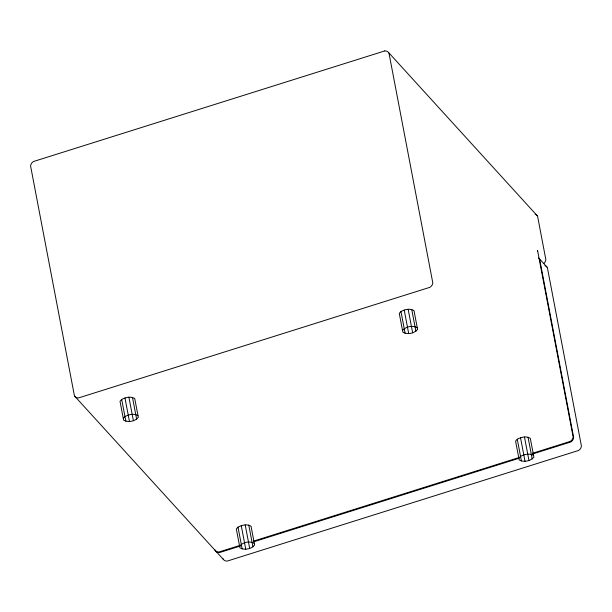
<?xml version="1.0" encoding="UTF-8"?>
<svg xmlns="http://www.w3.org/2000/svg" width="612" height="612" viewBox="0 0 612 612"><rect width="100%" height="100%" fill="white"/><g stroke="black" fill="none" stroke-linecap="round" stroke-linejoin="round"><path stroke-width="0.92" d="M121.696 399.437L120.013 401.304L123.609 420.161C128.191 422.747 135.007 421.446 138.32 417.353L134.724 398.496C130.739 396.025 125.575 397.356 121.696 399.437L124.963 416.573L123.28 418.44M400.959 311.523L399.269 313.39L402.864 332.24C407.454 334.825 414.27 333.525 417.583 329.432L413.987 310.582C410.002 308.111 404.83 309.442 400.959 311.523L405.121 333.356M402.535 330.518C405.848 326.425 412.664 325.125 417.254 327.711M238.007 527.146L236.324 529.013L239.919 547.862C244.502 550.456 251.318 549.155 254.63 545.055L251.035 526.205C247.049 523.734 241.885 525.065 238.007 527.146L242.176 548.979M239.59 546.141C242.903 542.048 249.719 540.748 254.301 543.334M517.27 439.225L515.579 441.091L519.175 459.949C523.765 462.534 530.581 461.234 533.894 457.141L530.298 438.284C526.312 435.813 521.141 437.144 517.27 439.225L520.537 456.353L518.846 458.22M124.963 416.573C128.841 414.492 134.013 413.161 137.991 415.632M520.537 456.353C524.408 454.28 529.579 452.949 533.565 455.42M239.912 545.407L218.989 551.993A5.233 4.552 -42.3 0 1 214.736 549.706M253.559 541.115L519.236 457.47M532.884 453.171L570.185 441.428A5.233 4.552 -42.3 0 0 573.13 436.869L537.573 250.484A5.233 4.552 -42.3 0 1 537.443 251.379M240.432 545.973L219.509 552.567A5.233 4.552 -42.3 0 1 215.256 550.272M254.079 541.681L518.838 458.327M532.486 454.028L570.705 441.994A5.233 4.552 -42.3 0 0 573.643 437.435L539.662 259.274A5.233 4.552 -42.3 0 0 538.644 257.958M388.551 52.502L537.168 215.684M539.218 258.562L546.975 267.077M74.832 396.316L215.179 550.418M215.692 550.984L223.449 559.498M528.041 437.167L532.203 459.008M524.461 436.96L527.728 454.089M527.751 454.211L528.959 460.522M520.521 437.71L525.012 461.272M520.575 456.552L521.432 461.058M411.731 309.465L414.997 326.594M415.035 326.793L415.892 331.299M408.15 309.251L412.649 332.813M404.211 310.009L408.701 333.563M248.778 525.088L252.947 546.929M245.198 524.882L248.472 542.01M248.495 542.125L249.696 548.436M241.258 525.632L244.525 542.76M244.548 542.882L245.749 549.193M132.467 397.387L136.637 419.22M128.895 397.173L132.161 414.309M132.184 414.423L133.385 420.735M124.947 397.93L129.446 421.484M125.001 416.764L125.865 421.278M535.11 214.277A5.233 4.552 -42.3 0 1 537.611 216.396L545.843 259.565A5.233 4.552 -42.3 0 1 543.693 263.588M544.917 265.669A5.233 4.552 -42.3 0 1 547.411 267.788L581.4 445.949A5.233 4.552 -42.3 0 1 578.455 450.508L227.259 561.074A5.233 4.552 -42.3 0 1 223.005 558.787M384.741 50.926L33.545 161.492A5.233 4.552 -42.3 0 0 30.6 166.051L74.389 395.604A5.233 4.552 -42.3 0 0 78.642 397.899L429.838 287.334A5.233 4.552 -42.3 0 0 432.783 282.775L388.995 53.213A5.233 4.552 -42.3 0 0 384.741 50.926"/></g></svg>
